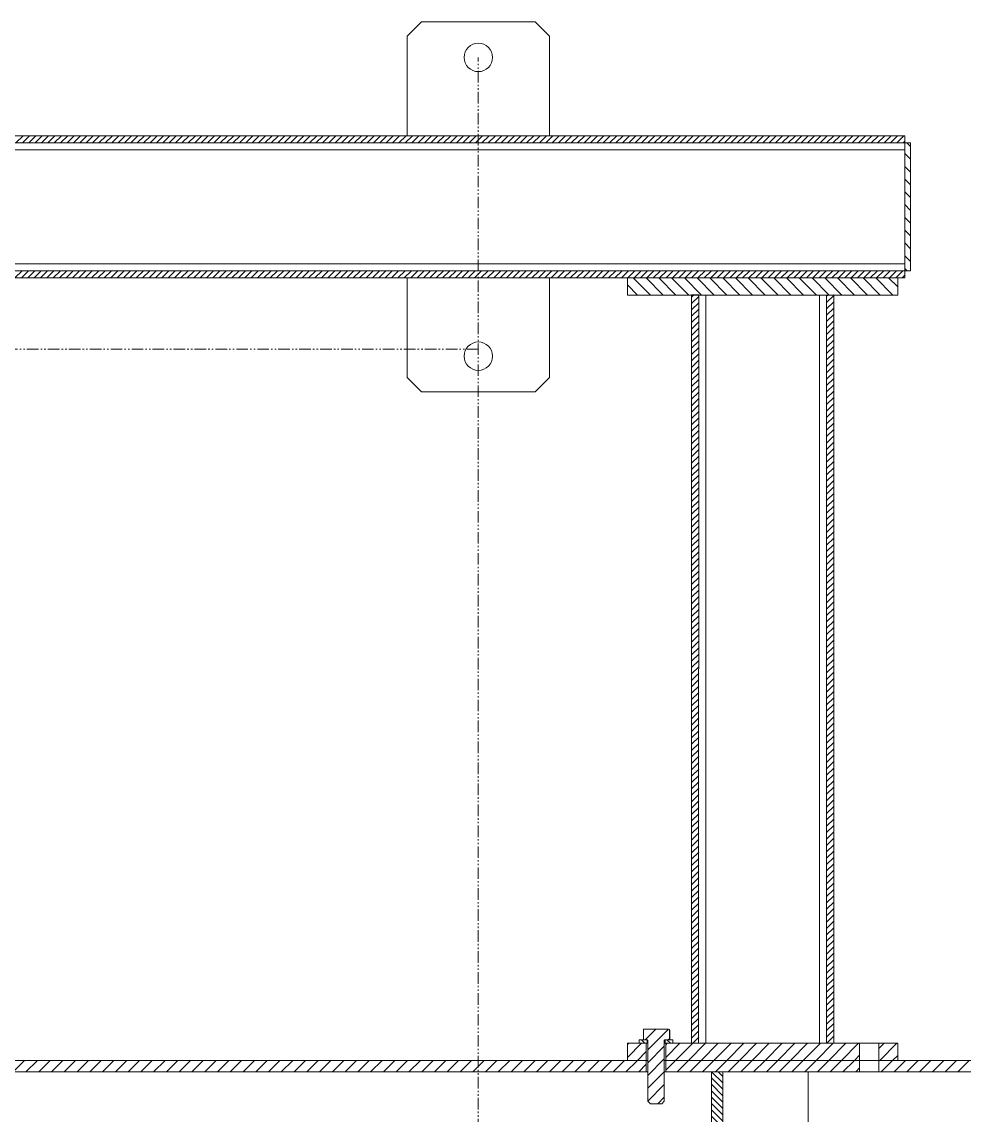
# Model space of a CAD drawing. Header units: millimetres. Extents: x 2179 to 44859, y 3478 to 159868.
# Drawn here: x 23175 to 23838, y 128718 to 129487 of the extents above; entities that cross this region are included whole.
import ezdxf

# ---------------------------------------------------------------- set-up
doc = ezdxf.new("R2010")
doc.units = ezdxf.units.MM
doc.linetypes.add('IMPORT-PHANTOM2', pattern=[14.732, 8.128, -1.524, 1.016, -1.524, 1.016, -1.524])
for name, color, linetype, lineweight in [('0-1', 7, 'IMPORT-PHANTOM2', 9), ('0-2', 7, 'Continuous', 9), ('2966-1_navrh dispozice stroju-HK_dwg-1', 7, 'Continuous', 9)]:
    doc.layers.add(name, color=color, linetype=linetype, lineweight=lineweight)

# ---------------------------------------------------------------- blocks, each defined once
blk = doc.blocks.new('2966-1_navrh dispozice stroju-HK_dwg__X1383-902958-1NP _ stroje - KOTVÍCÍ BODY')
at = {"layer": '0-2'}
for p, q in [((-5710.3, 7613.6), (-5712.95, 7616.24)), ((-5710.3, 7604.62), (-5718.3, 7612.62)), ((-5710.3, 7595.64), (-5718.3, 7603.64)), ((-5710.3, 7586.66), (-5718.3, 7594.66)), ((-5710.3, 7577.68), (-5718.3, 7585.68)), ((-5710.3, 7568.7), (-5718.3, 7576.7)), ((-5710.3, 7559.72), (-5718.3, 7567.72)), ((-5710.3, 7550.74), (-5718.3, 7558.74)), ((-5710.3, 7541.76), (-5718.3, 7549.76)), ((-5710.3, 7532.78), (-5718.3, 7540.78)), ((-5710.3, 7523.8), (-5718.3, 7531.8)), ((-5710.3, 7514.82), (-5718.3, 7522.82)), ((-5710.3, 7505.84), (-5718.3, 7513.84)), ((-5710.3, 7496.86), (-5718.3, 7504.86)), ((-5710.3, 7487.88), (-5718.3, 7495.88)), ((-5711.34, 7479.93), (-5718.3, 7486.89))]:
    blk.add_line(p, q, dxfattribs=at)
blk = doc.blocks.new('2966-1_navrh dispozice stroju-HK_dwg__X1384-902959-1NP _ stroje - KOTVÍCÍ BODY')
at = {"layer": '0-2'}
for p, q in [((-5710.3, 7685.44), (-5718.3, 7693.44)), ((-5710.3, 7676.46), (-5718.3, 7684.46)), ((-5710.3, 7667.48), (-5718.3, 7675.48)), ((-5710.3, 7658.5), (-5718.3, 7666.5)), ((-5710.3, 7649.52), (-5718.3, 7657.52)), ((-5710.3, 7640.54), (-5718.3, 7648.54)), ((-5710.3, 7631.56), (-5718.3, 7639.56)), ((-5717.66, 7629.93), (-5718.3, 7630.58))]:
    blk.add_line(p, q, dxfattribs=at)
blk = doc.blocks.new('2966-1_navrh dispozice stroju-HK_dwg__X1386-902961-1NP _ stroje - KOTVÍCÍ BODY')
at = {"layer": '0-2'}
for p, q in [((-5710.3, 7460.93), (-5715.61, 7466.24)), ((-5710.3, 7451.95), (-5718.3, 7459.95)), ((-5710.3, 7442.97), (-5718.3, 7450.97)), ((-5710.3, 7433.99), (-5718.3, 7441.99)), ((-5710.3, 7425.01), (-5718.3, 7433.01)), ((-5710.3, 7416.03), (-5718.3, 7424.03)), ((-5710.3, 7407.05), (-5718.3, 7415.05)), ((-5710.3, 7398.07), (-5718.3, 7406.07)), ((-5710.3, 7389.09), (-5718.3, 7397.09)), ((-5710.3, 7380.11), (-5718.3, 7388.11)), ((-5710.3, 7371.13), (-5718.3, 7379.13)), ((-5710.3, 7362.15), (-5718.3, 7370.15)), ((-5710.3, 7353.17), (-5718.3, 7361.17)), ((-5710.3, 7344.19), (-5718.3, 7352.19)), ((-5710.3, 7335.21), (-5718.3, 7343.21)), ((-5710.3, 7326.23), (-5718.3, 7334.23)), ((-5710.3, 7317.25), (-5718.3, 7325.25)), ((-5710.3, 7308.27), (-5718.3, 7316.27)), ((-5710.3, 7299.29), (-5718.3, 7307.29)), ((-5710.3, 7290.31), (-5718.3, 7298.31)), ((-5710.3, 7281.33), (-5718.3, 7289.33)), ((-5710.3, 7272.35), (-5718.3, 7280.35)), ((-5710.3, 7263.37), (-5718.3, 7271.37)), ((-5710.3, 7254.39), (-5718.3, 7262.39)), ((-5710.3, 7245.41), (-5718.3, 7253.41)), ((-5710.3, 7236.43), (-5718.3, 7244.43)), ((-5710.3, 7227.45), (-5718.3, 7235.45)), ((-5710.3, 7218.47), (-5718.3, 7226.47)), ((-5710.3, 7209.49), (-5718.3, 7217.49)), ((-5710.3, 7200.51), (-5718.3, 7208.51)), ((-5710.3, 7191.53), (-5718.3, 7199.53)), ((-5710.3, 7182.55), (-5718.3, 7190.55)), ((-5710.3, 7173.57), (-5718.3, 7181.57)), ((-5710.3, 7164.59), (-5718.3, 7172.59)), ((-5710.3, 7155.61), (-5718.3, 7163.61)), ((-5710.3, 7146.63), (-5718.3, 7154.63)), ((-5710.3, 7137.65), (-5718.3, 7145.65)), ((-5710.3, 7128.66), (-5718.3, 7136.66)), ((-5710.3, 7119.68), (-5718.3, 7127.68)), ((-5710.3, 7110.7), (-5718.3, 7118.7)), ((-5710.3, 7101.72), (-5718.3, 7109.72)), ((-5710.3, 7092.74), (-5718.3, 7100.74)), ((-5710.3, 7083.76), (-5718.3, 7091.76)), ((-5710.3, 7074.78), (-5718.3, 7082.78)), ((-5710.3, 7065.8), (-5718.3, 7073.8)), ((-5710.3, 7056.82), (-5718.3, 7064.82)), ((-5710.3, 7047.84), (-5718.3, 7055.84)), ((-5710.3, 7038.86), (-5718.3, 7046.86)), ((-5710.3, 7029.88), (-5718.3, 7037.88)), ((-5710.3, 7020.9), (-5718.3, 7028.9))]:
    blk.add_line(p, q, dxfattribs=at)
blk = doc.blocks.new('2966-1_navrh dispozice stroju-HK_dwg__X1395-902970-1NP _ stroje - KOTVÍCÍ BODY')
at = {"layer": '0-2'}
for p, q in [((-5710.3, 7516.72), (-5706.94, 7520.09)), ((-5710.3, 7512.23), (-5702.45, 7520.09)), ((-5705.96, 7512.09), (-5697.96, 7520.09)), ((-5701.47, 7512.09), (-5693.47, 7520.09)), ((-5696.98, 7512.09), (-5688.98, 7520.09)), ((-5692.49, 7512.09), (-5684.49, 7520.09)), ((-5688, 7512.09), (-5680, 7520.09)), ((-5683.51, 7512.09), (-5675.51, 7520.09)), ((-5679.02, 7512.09), (-5671.02, 7520.09)), ((-5674.53, 7512.09), (-5666.53, 7520.09)), ((-5670.04, 7512.09), (-5662.04, 7520.09)), ((-5665.55, 7512.09), (-5657.55, 7520.09)), ((-5661.06, 7512.09), (-5653.06, 7520.09)), ((-5656.57, 7512.09), (-5648.57, 7520.09)), ((-5652.08, 7512.09), (-5644.08, 7520.09)), ((-5647.58, 7512.09), (-5639.58, 7520.09)), ((-5643.09, 7512.09), (-5635.09, 7520.09)), ((-5638.6, 7512.09), (-5630.6, 7520.09)), ((-5634.11, 7512.09), (-5626.11, 7520.09)), ((-5629.62, 7512.09), (-5621.62, 7520.09)), ((-5625.13, 7512.09), (-5617.13, 7520.09)), ((-5620.64, 7512.09), (-5612.64, 7520.09)), ((-5616.15, 7512.09), (-5608.15, 7520.09)), ((-5611.66, 7512.09), (-5603.66, 7520.09)), ((-5607.17, 7512.09), (-5599.17, 7520.09)), ((-5602.68, 7512.09), (-5594.68, 7520.09)), ((-5598.19, 7512.09), (-5590.19, 7520.09)), ((-5593.7, 7512.09), (-5585.7, 7520.09)), ((-5589.21, 7512.09), (-5581.21, 7520.09)), ((-5584.72, 7512.09), (-5576.72, 7520.09)), ((-5580.23, 7512.09), (-5572.23, 7520.09)), ((-5575.74, 7512.09), (-5567.74, 7520.09)), ((-5571.25, 7512.09), (-5563.25, 7520.09)), ((-5566.76, 7512.09), (-5558.76, 7520.09)), ((-5562.27, 7512.09), (-5554.27, 7520.09)), ((-5557.78, 7512.09), (-5549.78, 7520.09)), ((-5553.29, 7512.09), (-5545.29, 7520.09)), ((-5548.8, 7512.09), (-5540.8, 7520.09)), ((-5544.31, 7512.09), (-5536.31, 7520.09)), ((-5539.82, 7512.09), (-5531.82, 7520.09)), ((-5535.33, 7512.09), (-5527.33, 7520.09)), ((-5530.84, 7512.09), (-5522.84, 7520.09)), ((-5526.35, 7512.09), (-5518.35, 7520.09)), ((-5521.86, 7512.09), (-5513.86, 7520.09)), ((-5517.37, 7512.09), (-5509.37, 7520.09)), ((-5512.88, 7512.09), (-5504.88, 7520.09)), ((-5508.39, 7512.09), (-5500.39, 7520.09)), ((-5503.9, 7512.09), (-5495.9, 7520.09)), ((-5499.41, 7512.09), (-5491.41, 7520.09)), ((-5494.92, 7512.09), (-5486.92, 7520.09)), ((-5490.43, 7512.09), (-5482.43, 7520.09)), ((-5485.94, 7512.09), (-5477.94, 7520.09)), ((-5481.45, 7512.09), (-5473.45, 7520.09)), ((-5476.96, 7512.09), (-5468.96, 7520.09)), ((-5472.47, 7512.09), (-5464.47, 7520.09)), ((-5467.98, 7512.09), (-5459.98, 7520.09)), ((-5463.49, 7512.09), (-5455.49, 7520.09)), ((-5459, 7512.09), (-5451, 7520.09)), ((-5454.51, 7512.09), (-5446.51, 7520.09)), ((-5450.02, 7512.09), (-5442.02, 7520.09)), ((-5445.53, 7512.09), (-5437.53, 7520.09)), ((-5441.04, 7512.09), (-5433.04, 7520.09)), ((-5436.55, 7512.09), (-5428.55, 7520.09)), ((-5432.06, 7512.09), (-5424.06, 7520.09)), ((-5427.57, 7512.09), (-5419.57, 7520.09)), ((-5423.08, 7512.09), (-5415.08, 7520.09)), ((-5418.59, 7512.09), (-5410.59, 7520.09)), ((-5414.1, 7512.09), (-5406.1, 7520.09)), ((-5409.61, 7512.09), (-5401.61, 7520.09)), ((-5405.12, 7512.09), (-5397.12, 7520.09)), ((-5400.63, 7512.09), (-5392.63, 7520.09)), ((-5396.14, 7512.09), (-5388.14, 7520.09)), ((-5391.65, 7512.09), (-5383.65, 7520.09)), ((-5387.16, 7512.09), (-5379.16, 7520.09)), ((-5382.67, 7512.09), (-5374.67, 7520.09)), ((-5378.18, 7512.09), (-5370.18, 7520.09)), ((-5373.69, 7512.09), (-5365.69, 7520.09)), ((-5369.2, 7512.09), (-5361.2, 7520.09)), ((-5364.71, 7512.09), (-5356.71, 7520.09)), ((-5360.22, 7512.09), (-5352.22, 7520.09)), ((-5355.73, 7512.09), (-5347.73, 7520.09)), ((-5351.24, 7512.09), (-5343.24, 7520.09)), ((-5346.75, 7512.09), (-5338.75, 7520.09)), ((-5342.26, 7512.09), (-5334.26, 7520.09)), ((-5337.77, 7512.09), (-5329.77, 7520.09)), ((-5333.28, 7512.09), (-5326.3, 7519.06)), ((-5328.79, 7512.09), (-5326.3, 7514.57))]:
    blk.add_line(p, q, dxfattribs=at)
blk = doc.blocks.new('2966-1_navrh dispozice stroju-HK_dwg__X1403-902978-1NP _ stroje - KOTVÍCÍ BODY')
at = {"layer": '0-2'}
for p, q in [((-6250.35, 7498.09), (-6255.35, 7503.09)), ((-6245.86, 7498.09), (-6250.86, 7503.09)), ((-6241.37, 7498.09), (-6246.37, 7503.09)), ((-6236.88, 7498.09), (-6241.88, 7503.09)), ((-6232.39, 7498.09), (-6237.39, 7503.09)), ((-6227.9, 7498.09), (-6232.9, 7503.09)), ((-6223.41, 7498.09), (-6228.41, 7503.09)), ((-6218.92, 7498.09), (-6223.92, 7503.09)), ((-6214.43, 7498.09), (-6219.43, 7503.09)), ((-6209.94, 7498.09), (-6214.94, 7503.09)), ((-6205.45, 7498.09), (-6210.45, 7503.09)), ((-6200.96, 7498.09), (-6205.96, 7503.09)), ((-6196.47, 7498.09), (-6201.47, 7503.09)), ((-6191.98, 7498.09), (-6196.98, 7503.09)), ((-6187.49, 7498.09), (-6192.49, 7503.09)), ((-6183, 7498.09), (-6188, 7503.09)), ((-6178.51, 7498.09), (-6183.51, 7503.09)), ((-6174.02, 7498.09), (-6179.02, 7503.09)), ((-6169.53, 7498.09), (-6174.53, 7503.09)), ((-6165.04, 7498.09), (-6170.04, 7503.09)), ((-6160.55, 7498.09), (-6165.55, 7503.09)), ((-6156.06, 7498.09), (-6161.06, 7503.09)), ((-6151.57, 7498.09), (-6156.57, 7503.09)), ((-6147.08, 7498.09), (-6152.08, 7503.09)), ((-6142.59, 7498.09), (-6147.59, 7503.09)), ((-6138.1, 7498.09), (-6143.1, 7503.09)), ((-6133.61, 7498.09), (-6138.61, 7503.09)), ((-6129.12, 7498.09), (-6134.12, 7503.09)), ((-6124.63, 7498.09), (-6129.63, 7503.09)), ((-6120.14, 7498.09), (-6125.14, 7503.09)), ((-6115.65, 7498.09), (-6120.65, 7503.09)), ((-6111.16, 7498.09), (-6116.16, 7503.09)), ((-6106.67, 7498.09), (-6111.67, 7503.09)), ((-6102.18, 7498.09), (-6107.18, 7503.09)), ((-6097.69, 7498.09), (-6102.69, 7503.09)), ((-6093.2, 7498.09), (-6098.2, 7503.09)), ((-6088.71, 7498.09), (-6093.71, 7503.09)), ((-6084.22, 7498.09), (-6089.22, 7503.09)), ((-6079.73, 7498.09), (-6084.73, 7503.09)), ((-6075.24, 7498.09), (-6080.24, 7503.09)), ((-6070.75, 7498.09), (-6075.75, 7503.09)), ((-6066.26, 7498.09), (-6071.26, 7503.09)), ((-6061.76, 7498.09), (-6066.76, 7503.09)), ((-6057.27, 7498.09), (-6062.27, 7503.09)), ((-6052.78, 7498.09), (-6057.78, 7503.09)), ((-6048.29, 7498.09), (-6053.29, 7503.09)), ((-6043.8, 7498.09), (-6048.8, 7503.09)), ((-6039.31, 7498.09), (-6044.31, 7503.09)), ((-6034.82, 7498.09), (-6039.82, 7503.09)), ((-6030.33, 7498.09), (-6035.33, 7503.09)), ((-6025.84, 7498.09), (-6030.84, 7503.09)), ((-6021.35, 7498.09), (-6026.35, 7503.09)), ((-6016.86, 7498.09), (-6021.86, 7503.09)), ((-6012.37, 7498.09), (-6017.37, 7503.09)), ((-6007.88, 7498.09), (-6012.88, 7503.09)), ((-6003.39, 7498.09), (-6008.39, 7503.09)), ((-5998.9, 7498.09), (-6003.9, 7503.09)), ((-5994.41, 7498.09), (-5999.41, 7503.09)), ((-5989.92, 7498.09), (-5994.92, 7503.09)), ((-5985.43, 7498.09), (-5990.43, 7503.09)), ((-5980.94, 7498.09), (-5985.94, 7503.09)), ((-5976.45, 7498.09), (-5981.45, 7503.09)), ((-5971.96, 7498.09), (-5976.96, 7503.09)), ((-5967.47, 7498.09), (-5972.47, 7503.09)), ((-5962.98, 7498.09), (-5967.98, 7503.09)), ((-5958.49, 7498.09), (-5963.49, 7503.09)), ((-5954, 7498.09), (-5959, 7503.09)), ((-5949.51, 7498.09), (-5954.51, 7503.09)), ((-5945.02, 7498.09), (-5950.02, 7503.09)), ((-5940.53, 7498.09), (-5945.53, 7503.09)), ((-5936.04, 7498.09), (-5941.04, 7503.09)), ((-5931.55, 7498.09), (-5936.55, 7503.09)), ((-5927.06, 7498.09), (-5932.06, 7503.09)), ((-5922.57, 7498.09), (-5927.57, 7503.09)), ((-5918.08, 7498.09), (-5923.08, 7503.09)), ((-5913.59, 7498.09), (-5918.59, 7503.09)), ((-5909.1, 7498.09), (-5914.1, 7503.09)), ((-5904.61, 7498.09), (-5909.61, 7503.09)), ((-5900.12, 7498.09), (-5905.12, 7503.09)), ((-5895.63, 7498.09), (-5900.63, 7503.09)), ((-5891.14, 7498.09), (-5896.14, 7503.09)), ((-5886.65, 7498.09), (-5891.65, 7503.09)), ((-5882.16, 7498.09), (-5887.16, 7503.09)), ((-5877.67, 7498.09), (-5882.67, 7503.09)), ((-5873.18, 7498.09), (-5878.18, 7503.09)), ((-5868.69, 7498.09), (-5873.69, 7503.09)), ((-5864.2, 7498.09), (-5869.2, 7503.09)), ((-5859.71, 7498.09), (-5864.71, 7503.09)), ((-5855.22, 7498.09), (-5860.22, 7503.09)), ((-5850.73, 7498.09), (-5855.73, 7503.09)), ((-5846.24, 7498.09), (-5851.24, 7503.09)), ((-5841.75, 7498.09), (-5846.75, 7503.09)), ((-5837.26, 7498.09), (-5842.26, 7503.09)), ((-5832.77, 7498.09), (-5837.77, 7503.09)), ((-5828.28, 7498.09), (-5833.28, 7503.09)), ((-5823.79, 7498.09), (-5828.79, 7503.09)), ((-5819.3, 7498.09), (-5824.3, 7503.09)), ((-5814.81, 7498.09), (-5819.81, 7503.09)), ((-5810.32, 7498.09), (-5815.32, 7503.09)), ((-5805.83, 7498.09), (-5810.83, 7503.09)), ((-5801.34, 7498.09), (-5806.34, 7503.09)), ((-5796.85, 7498.09), (-5801.85, 7503.09)), ((-5792.36, 7498.09), (-5797.36, 7503.09)), ((-5787.87, 7498.09), (-5792.87, 7503.09)), ((-5783.38, 7498.09), (-5788.38, 7503.09)), ((-5778.89, 7498.09), (-5783.89, 7503.09)), ((-5774.4, 7498.09), (-5779.4, 7503.09)), ((-5769.91, 7498.09), (-5774.91, 7503.09)), ((-5765.42, 7498.09), (-5770.42, 7503.09)), ((-5760.93, 7498.09), (-5765.93, 7503.09)), ((-5756.44, 7498.09), (-5761.44, 7503.09)), ((-5751.95, 7498.09), (-5756.95, 7503.09)), ((-5747.46, 7498.09), (-5752.46, 7503.09)), ((-5742.97, 7498.09), (-5747.97, 7503.09)), ((-5738.48, 7498.09), (-5743.48, 7503.09)), ((-5733.99, 7498.09), (-5738.99, 7503.09)), ((-5730.3, 7498.89), (-5734.5, 7503.09)), ((-6254.84, 7498.09), (-6256.3, 7499.55))]:
    blk.add_line(p, q, dxfattribs=at)
blk = doc.blocks.new('2966-1_navrh dispozice stroju-HK_dwg__X1404-902979-1NP _ stroje - KOTVÍCÍ BODY')
at = {"layer": '0-2'}
for p, q in [((-6255.55, 7593.09), (-6256.3, 7593.84)), ((-6251.06, 7593.09), (-6256.06, 7598.09)), ((-6246.57, 7593.09), (-6251.57, 7598.09)), ((-6242.08, 7593.09), (-6247.08, 7598.09)), ((-6237.59, 7593.09), (-6242.59, 7598.09)), ((-6233.1, 7593.09), (-6238.1, 7598.09)), ((-6228.61, 7593.09), (-6233.61, 7598.09)), ((-6224.12, 7593.09), (-6229.12, 7598.09)), ((-6219.63, 7593.09), (-6224.63, 7598.09)), ((-6215.14, 7593.09), (-6220.14, 7598.09)), ((-6210.65, 7593.09), (-6215.65, 7598.09)), ((-6206.16, 7593.09), (-6211.16, 7598.09)), ((-6201.67, 7593.09), (-6206.67, 7598.09)), ((-6197.18, 7593.09), (-6202.18, 7598.09)), ((-6192.69, 7593.09), (-6197.69, 7598.09)), ((-6188.2, 7593.09), (-6193.2, 7598.09)), ((-6183.71, 7593.09), (-6188.71, 7598.09)), ((-6179.22, 7593.09), (-6184.22, 7598.09)), ((-6174.73, 7593.09), (-6179.73, 7598.09)), ((-6170.24, 7593.09), (-6175.24, 7598.09)), ((-6165.75, 7593.09), (-6170.75, 7598.09)), ((-6161.26, 7593.09), (-6166.26, 7598.09)), ((-6156.76, 7593.09), (-6161.76, 7598.09)), ((-6152.27, 7593.09), (-6157.27, 7598.09)), ((-6147.78, 7593.09), (-6152.78, 7598.09)), ((-6143.29, 7593.09), (-6148.29, 7598.09)), ((-6138.8, 7593.09), (-6143.8, 7598.09)), ((-6134.31, 7593.09), (-6139.31, 7598.09)), ((-6129.82, 7593.09), (-6134.82, 7598.09)), ((-6125.33, 7593.09), (-6130.33, 7598.09)), ((-6120.84, 7593.09), (-6125.84, 7598.09)), ((-6116.35, 7593.09), (-6121.35, 7598.09)), ((-6111.86, 7593.09), (-6116.86, 7598.09)), ((-6107.37, 7593.09), (-6112.37, 7598.09)), ((-6102.88, 7593.09), (-6107.88, 7598.09)), ((-6098.39, 7593.09), (-6103.39, 7598.09)), ((-6093.9, 7593.09), (-6098.9, 7598.09)), ((-6089.41, 7593.09), (-6094.41, 7598.09)), ((-6084.92, 7593.09), (-6089.92, 7598.09)), ((-6080.43, 7593.09), (-6085.43, 7598.09)), ((-6075.94, 7593.09), (-6080.94, 7598.09)), ((-6071.45, 7593.09), (-6076.45, 7598.09)), ((-6066.96, 7593.09), (-6071.96, 7598.09)), ((-6062.47, 7593.09), (-6067.47, 7598.09)), ((-6057.98, 7593.09), (-6062.98, 7598.09)), ((-6053.49, 7593.09), (-6058.49, 7598.09)), ((-6049, 7593.09), (-6054, 7598.09)), ((-6044.51, 7593.09), (-6049.51, 7598.09)), ((-6040.02, 7593.09), (-6045.02, 7598.09)), ((-6035.53, 7593.09), (-6040.53, 7598.09)), ((-6031.04, 7593.09), (-6036.04, 7598.09)), ((-6026.55, 7593.09), (-6031.55, 7598.09)), ((-6022.06, 7593.09), (-6027.06, 7598.09)), ((-6017.57, 7593.09), (-6022.57, 7598.09)), ((-6013.08, 7593.09), (-6018.08, 7598.09)), ((-6008.59, 7593.09), (-6013.59, 7598.09)), ((-6004.1, 7593.09), (-6009.1, 7598.09)), ((-5999.61, 7593.09), (-6004.61, 7598.09)), ((-5995.12, 7593.09), (-6000.12, 7598.09)), ((-5990.63, 7593.09), (-5995.63, 7598.09)), ((-5986.14, 7593.09), (-5991.14, 7598.09)), ((-5981.65, 7593.09), (-5986.65, 7598.09)), ((-5977.16, 7593.09), (-5982.16, 7598.09)), ((-5972.67, 7593.09), (-5977.67, 7598.09)), ((-5968.18, 7593.09), (-5973.18, 7598.09)), ((-5963.69, 7593.09), (-5968.69, 7598.09)), ((-5959.2, 7593.09), (-5964.2, 7598.09)), ((-5954.71, 7593.09), (-5959.71, 7598.09)), ((-5950.22, 7593.09), (-5955.22, 7598.09)), ((-5945.73, 7593.09), (-5950.73, 7598.09)), ((-5941.24, 7593.09), (-5946.24, 7598.09)), ((-5936.75, 7593.09), (-5941.75, 7598.09)), ((-5932.26, 7593.09), (-5937.26, 7598.09)), ((-5927.77, 7593.09), (-5932.77, 7598.09)), ((-5923.28, 7593.09), (-5928.28, 7598.09)), ((-5918.79, 7593.09), (-5923.79, 7598.09)), ((-5914.3, 7593.09), (-5919.3, 7598.09)), ((-5909.81, 7593.09), (-5914.81, 7598.09)), ((-5905.32, 7593.09), (-5910.32, 7598.09)), ((-5900.83, 7593.09), (-5905.83, 7598.09)), ((-5896.34, 7593.09), (-5901.34, 7598.09)), ((-5891.85, 7593.09), (-5896.85, 7598.09)), ((-5887.36, 7593.09), (-5892.36, 7598.09)), ((-5882.87, 7593.09), (-5887.87, 7598.09)), ((-5878.38, 7593.09), (-5883.38, 7598.09)), ((-5873.89, 7593.09), (-5878.89, 7598.09)), ((-5869.4, 7593.09), (-5874.4, 7598.09)), ((-5864.91, 7593.09), (-5869.91, 7598.09)), ((-5860.42, 7593.09), (-5865.42, 7598.09)), ((-5855.93, 7593.09), (-5860.93, 7598.09)), ((-5851.44, 7593.09), (-5856.44, 7598.09)), ((-5846.95, 7593.09), (-5851.95, 7598.09)), ((-5842.46, 7593.09), (-5847.46, 7598.09)), ((-5837.97, 7593.09), (-5842.97, 7598.09)), ((-5833.48, 7593.09), (-5838.48, 7598.09)), ((-5828.99, 7593.09), (-5833.99, 7598.09)), ((-5824.5, 7593.09), (-5829.5, 7598.09)), ((-5820.01, 7593.09), (-5825.01, 7598.09)), ((-5815.52, 7593.09), (-5820.52, 7598.09)), ((-5811.03, 7593.09), (-5816.03, 7598.09)), ((-5806.53, 7593.09), (-5811.53, 7598.09)), ((-5802.04, 7593.09), (-5807.04, 7598.09)), ((-5797.55, 7593.09), (-5802.55, 7598.09)), ((-5793.06, 7593.09), (-5798.06, 7598.09)), ((-5788.57, 7593.09), (-5793.57, 7598.09)), ((-5784.08, 7593.09), (-5789.08, 7598.09)), ((-5779.59, 7593.09), (-5784.59, 7598.09)), ((-5775.1, 7593.09), (-5780.1, 7598.09)), ((-5770.61, 7593.09), (-5775.61, 7598.09)), ((-5766.12, 7593.09), (-5771.12, 7598.09)), ((-5761.63, 7593.09), (-5766.63, 7598.09)), ((-5757.14, 7593.09), (-5762.14, 7598.09)), ((-5752.65, 7593.09), (-5757.65, 7598.09)), ((-5748.16, 7593.09), (-5753.16, 7598.09)), ((-5743.67, 7593.09), (-5748.67, 7598.09)), ((-5739.18, 7593.09), (-5744.18, 7598.09)), ((-5734.69, 7593.09), (-5739.69, 7598.09)), ((-5730.3, 7593.19), (-5735.2, 7598.09)), ((-5730.3, 7597.68), (-5730.71, 7598.09))]:
    blk.add_line(p, q, dxfattribs=at)
blk = doc.blocks.new('2966-1_navrh dispozice stroju-HK_dwg__X1405-902980-1NP _ stroje - KOTVÍCÍ BODY')
at = {"layer": '0-2'}
for p, q in [((-6268.3, 7636.73), (-6261.95, 7643.09)), ((-6268.3, 7627.75), (-6256.3, 7639.75)), ((-6268.3, 7618.77), (-6256.3, 7630.77)), ((-6268.3, 7609.79), (-6256.3, 7621.79)), ((-6268.3, 7600.81), (-6256.3, 7612.81)), ((-6268.3, 7591.83), (-6256.3, 7603.83)), ((-6268.3, 7582.85), (-6256.3, 7594.85)), ((-6268.3, 7573.87), (-6256.3, 7585.87)), ((-6268.3, 7564.89), (-6256.3, 7576.89)), ((-6268.3, 7555.91), (-6256.3, 7567.91)), ((-6268.3, 7546.93), (-6256.3, 7558.93)), ((-6268.3, 7537.94), (-6256.3, 7549.94)), ((-6268.3, 7528.96), (-6256.3, 7540.96)), ((-6268.3, 7519.98), (-6256.3, 7531.98)), ((-6268.3, 7511), (-6256.3, 7523)), ((-6268.3, 7502.02), (-6256.3, 7514.02)), ((-6268.3, 7493.04), (-6256.3, 7505.04)), ((-6268.3, 7484.06), (-6256.3, 7496.06)), ((-6268.3, 7475.08), (-6256.3, 7487.08)), ((-6268.3, 7466.1), (-6256.3, 7478.1)), ((-6268.3, 7457.12), (-6256.3, 7469.12)), ((-6263.36, 7453.09), (-6256.3, 7460.14))]:
    blk.add_line(p, q, dxfattribs=at)
blk = doc.blocks.new('2966-1_navrh dispozice stroju-HK_dwg__X1406-902981-1NP _ stroje - KOTVÍCÍ BODY')
at = {"layer": '0-2'}
for p, q in [((-5720.42, 7453.09), (-5730.3, 7462.97)), ((-5718.3, 7459.95), (-5724.59, 7466.24)), ((-5729.4, 7453.09), (-5730.3, 7453.99))]:
    blk.add_line(p, q, dxfattribs=at)
blk = doc.blocks.new('2966-1_navrh dispozice stroju-HK_dwg__X1407-902982-1NP _ stroje - KOTVÍCÍ BODY')
at = {"layer": '0-2'}
for p, q in [((-5718.3, 7612.62), (-5721.93, 7616.24)), ((-5718.3, 7603.64), (-5730.3, 7615.64)), ((-5718.3, 7594.66), (-5730.3, 7606.66)), ((-5718.3, 7585.68), (-5730.3, 7597.68)), ((-5718.3, 7576.7), (-5730.3, 7588.7)), ((-5718.3, 7567.72), (-5730.3, 7579.72)), ((-5718.3, 7558.74), (-5730.3, 7570.74)), ((-5718.3, 7549.76), (-5730.3, 7561.76)), ((-5718.3, 7540.78), (-5730.3, 7552.78)), ((-5718.3, 7531.8), (-5730.3, 7543.8)), ((-5718.3, 7522.82), (-5730.3, 7534.82)), ((-5718.3, 7513.84), (-5730.3, 7525.84)), ((-5718.3, 7504.86), (-5730.3, 7516.86)), ((-5718.3, 7495.88), (-5730.3, 7507.88)), ((-5718.3, 7486.89), (-5730.3, 7498.89)), ((-5720.32, 7479.93), (-5730.3, 7489.91)), ((-5729.3, 7479.93), (-5730.3, 7480.93))]:
    blk.add_line(p, q, dxfattribs=at)
blk = doc.blocks.new('2966-1_navrh dispozice stroju-HK_dwg__X1408-902983-1NP _ stroje - KOTVÍCÍ BODY')
at = {"layer": '0-2'}
for p, q in [((-5718.3, 7630.58), (-5730.3, 7642.58)), ((-5718.3, 7639.56), (-5721.83, 7643.09)), ((-5726.64, 7629.93), (-5730.3, 7633.6))]:
    blk.add_line(p, q, dxfattribs=at)
blk = doc.blocks.new('2966-1_navrh dispozice stroju-HK_dwg__X1409-902984-1NP _ stroje - KOTVÍCÍ BODY')
at = {"layer": '0-2'}
for p, q in [((-6363.3, 7642.47), (-6368.3, 7647.47)), ((-6363.3, 7646.96), (-6364.43, 7648.09)), ((-6363.3, 7637.98), (-6368.3, 7642.98)), ((-6363.3, 7633.49), (-6368.3, 7638.49)), ((-6363.3, 7629), (-6368.3, 7634)), ((-6363.3, 7624.51), (-6368.3, 7629.51)), ((-6363.3, 7620.02), (-6368.3, 7625.02)), ((-6363.3, 7615.53), (-6368.3, 7620.53)), ((-6363.3, 7611.04), (-6368.3, 7616.04)), ((-6363.3, 7606.55), (-6368.3, 7611.55)), ((-6363.3, 7602.06), (-6368.3, 7607.06)), ((-6363.3, 7597.57), (-6368.3, 7602.57)), ((-6363.3, 7593.08), (-6368.3, 7598.08)), ((-6363.3, 7588.59), (-6368.3, 7593.59)), ((-6363.3, 7584.1), (-6368.3, 7589.1)), ((-6363.3, 7579.61), (-6368.3, 7584.61)), ((-6363.3, 7575.12), (-6368.3, 7580.12)), ((-6363.3, 7570.63), (-6368.3, 7575.63)), ((-6363.3, 7566.14), (-6368.3, 7571.14)), ((-6363.3, 7561.65), (-6368.3, 7566.65)), ((-6363.3, 7557.16), (-6368.3, 7562.16)), ((-6363.3, 7552.67), (-6368.3, 7557.67)), ((-6363.3, 7548.18), (-6368.3, 7553.18)), ((-6363.3, 7543.69), (-6368.3, 7548.69)), ((-6363.3, 7539.2), (-6368.3, 7544.2)), ((-6363.3, 7534.71), (-6368.3, 7539.71)), ((-6363.3, 7530.22), (-6368.3, 7535.22)), ((-6363.3, 7525.73), (-6368.3, 7530.73)), ((-6363.3, 7521.24), (-6368.3, 7526.24)), ((-6363.3, 7516.75), (-6368.3, 7521.75)), ((-6363.3, 7512.26), (-6368.3, 7517.26)), ((-6363.3, 7507.77), (-6368.3, 7512.77)), ((-6363.3, 7503.28), (-6368.3, 7508.28)), ((-6363.3, 7498.79), (-6368.3, 7503.79)), ((-6363.3, 7494.3), (-6368.3, 7499.3)), ((-6363.3, 7489.81), (-6368.3, 7494.81)), ((-6363.3, 7485.32), (-6368.3, 7490.32)), ((-6363.3, 7480.83), (-6368.3, 7485.83)), ((-6363.3, 7476.34), (-6368.3, 7481.34)), ((-6363.3, 7471.85), (-6368.3, 7476.85)), ((-6363.3, 7467.36), (-6368.3, 7472.36)), ((-6363.3, 7462.87), (-6368.3, 7467.87)), ((-6363.3, 7458.38), (-6368.3, 7463.38)), ((-6363.3, 7453.89), (-6368.3, 7458.89)), ((-6363.3, 7449.4), (-6368.3, 7454.4)), ((-6363.3, 7444.91), (-6368.3, 7449.91)), ((-6363.3, 7440.42), (-6368.3, 7445.42)), ((-6363.3, 7435.92), (-6368.3, 7440.92)), ((-6363.3, 7431.43), (-6368.3, 7436.43)), ((-6363.3, 7426.94), (-6368.3, 7431.94)), ((-6363.3, 7422.45), (-6368.3, 7427.45)), ((-6363.3, 7417.96), (-6368.3, 7422.96)), ((-6363.3, 7413.47), (-6368.3, 7418.47)), ((-6363.3, 7408.98), (-6368.3, 7413.98)), ((-6363.3, 7404.49), (-6368.3, 7409.49)), ((-6363.3, 7400), (-6368.3, 7405)), ((-6363.3, 7395.51), (-6368.3, 7400.51)), ((-6363.3, 7391.02), (-6368.3, 7396.02)), ((-6363.3, 7386.53), (-6368.3, 7391.53)), ((-6363.3, 7382.04), (-6368.3, 7387.04)), ((-6363.3, 7377.55), (-6368.3, 7382.55)), ((-6363.3, 7373.06), (-6368.3, 7378.06)), ((-6363.3, 7368.57), (-6368.3, 7373.57)), ((-6363.3, 7364.08), (-6368.3, 7369.08)), ((-6363.3, 7359.59), (-6368.3, 7364.59)), ((-6363.3, 7355.1), (-6368.3, 7360.1)), ((-6363.3, 7350.61), (-6368.3, 7355.61)), ((-6363.3, 7346.12), (-6368.3, 7351.12)), ((-6363.3, 7341.63), (-6368.3, 7346.63)), ((-6363.3, 7337.14), (-6368.3, 7342.14)), ((-6363.3, 7332.65), (-6368.3, 7337.65)), ((-6363.3, 7328.16), (-6368.3, 7333.16)), ((-6363.3, 7323.67), (-6368.3, 7328.67)), ((-6363.3, 7319.18), (-6368.3, 7324.18)), ((-6363.3, 7314.69), (-6368.3, 7319.69)), ((-6363.3, 7310.2), (-6368.3, 7315.2)), ((-6363.3, 7305.71), (-6368.3, 7310.71)), ((-6363.3, 7301.22), (-6368.3, 7306.22)), ((-6363.3, 7296.73), (-6368.3, 7301.73)), ((-6363.3, 7292.24), (-6368.3, 7297.24)), ((-6363.3, 7287.75), (-6368.3, 7292.75)), ((-6363.3, 7283.26), (-6368.3, 7288.26)), ((-6363.3, 7278.77), (-6368.3, 7283.77)), ((-6363.3, 7274.28), (-6368.3, 7279.28)), ((-6363.3, 7269.79), (-6368.3, 7274.79)), ((-6363.3, 7265.3), (-6368.3, 7270.3)), ((-6363.3, 7260.81), (-6368.3, 7265.81)), ((-6363.3, 7256.32), (-6368.3, 7261.32)), ((-6363.3, 7251.83), (-6368.3, 7256.83)), ((-6363.3, 7247.34), (-6368.3, 7252.34)), ((-6363.3, 7242.85), (-6368.3, 7247.85)), ((-6363.3, 7238.36), (-6368.3, 7243.36)), ((-6363.3, 7233.87), (-6368.3, 7238.87)), ((-6363.3, 7229.38), (-6368.3, 7234.38)), ((-6363.3, 7224.89), (-6368.3, 7229.89)), ((-6363.3, 7220.4), (-6368.3, 7225.4)), ((-6363.3, 7215.91), (-6368.3, 7220.91)), ((-6363.3, 7211.42), (-6368.3, 7216.42)), ((-6363.3, 7206.93), (-6368.3, 7211.93)), ((-6363.3, 7202.44), (-6368.3, 7207.44)), ((-6363.3, 7197.95), (-6368.3, 7202.95)), ((-6363.3, 7193.46), (-6368.3, 7198.46)), ((-6363.3, 7188.97), (-6368.3, 7193.97)), ((-6363.3, 7184.48), (-6368.3, 7189.48)), ((-6363.3, 7179.99), (-6368.3, 7184.99)), ((-6363.3, 7175.5), (-6368.3, 7180.5)), ((-6363.3, 7171.01), (-6368.3, 7176.01)), ((-6363.3, 7166.52), (-6368.3, 7171.52)), ((-6363.3, 7162.03), (-6368.3, 7167.03)), ((-6363.3, 7157.54), (-6368.3, 7162.54)), ((-6363.3, 7153.05), (-6368.3, 7158.05)), ((-6363.3, 7148.56), (-6368.3, 7153.56)), ((-6363.3, 7144.07), (-6368.3, 7149.07)), ((-6363.3, 7139.58), (-6368.3, 7144.58)), ((-6363.3, 7135.09), (-6368.3, 7140.09)), ((-6363.3, 7130.6), (-6368.3, 7135.6)), ((-6363.3, 7126.11), (-6368.3, 7131.11)), ((-6363.3, 7121.62), (-6368.3, 7126.62)), ((-6363.3, 7117.13), (-6368.3, 7122.13)), ((-6363.3, 7112.64), (-6368.3, 7117.64)), ((-6363.3, 7108.15), (-6368.3, 7113.15)), ((-6363.3, 7103.66), (-6368.3, 7108.66)), ((-6363.3, 7099.17), (-6368.3, 7104.17)), ((-6363.3, 7094.68), (-6368.3, 7099.68)), ((-6363.3, 7090.19), (-6368.3, 7095.19)), ((-6363.3, 7085.69), (-6368.3, 7090.69)), ((-6363.3, 7081.2), (-6368.3, 7086.2)), ((-6363.3, 7076.71), (-6368.3, 7081.71)), ((-6363.3, 7072.22), (-6368.3, 7077.22)), ((-6363.3, 7067.73), (-6368.3, 7072.73)), ((-6363.3, 7063.24), (-6368.3, 7068.24)), ((-6363.3, 7058.75), (-6368.3, 7063.75)), ((-6363.3, 7054.26), (-6368.3, 7059.26)), ((-6363.3, 7049.77), (-6368.3, 7054.77)), ((-6363.3, 7045.28), (-6368.3, 7050.28)), ((-6363.3, 7040.79), (-6368.3, 7045.79)), ((-6363.3, 7036.3), (-6368.3, 7041.3)), ((-6363.3, 7031.81), (-6368.3, 7036.81)), ((-6363.3, 7027.32), (-6368.3, 7032.32)), ((-6363.3, 7022.83), (-6368.3, 7027.83))]:
    blk.add_line(p, q, dxfattribs=at)
blk = doc.blocks.new('2966-1_navrh dispozice stroju-HK_dwg__X1410-902985-1NP _ stroje - KOTVÍCÍ BODY')
at = {"layer": '0-2'}
for p, q in [((-6268.3, 7641.76), (-6273.3, 7646.76)), ((-6268.3, 7646.25), (-6270.14, 7648.09)), ((-6268.3, 7637.27), (-6273.3, 7642.27)), ((-6268.3, 7632.78), (-6273.3, 7637.78)), ((-6268.3, 7628.29), (-6273.3, 7633.29)), ((-6268.3, 7623.8), (-6273.3, 7628.8)), ((-6268.3, 7619.31), (-6273.3, 7624.31)), ((-6268.3, 7614.82), (-6273.3, 7619.82)), ((-6268.3, 7610.33), (-6273.3, 7615.33)), ((-6268.3, 7605.84), (-6273.3, 7610.84)), ((-6268.3, 7601.35), (-6273.3, 7606.35)), ((-6268.3, 7596.86), (-6273.3, 7601.86)), ((-6268.3, 7592.37), (-6273.3, 7597.37)), ((-6268.3, 7587.88), (-6273.3, 7592.88)), ((-6268.3, 7583.39), (-6273.3, 7588.39)), ((-6268.3, 7578.9), (-6273.3, 7583.9)), ((-6268.3, 7574.41), (-6273.3, 7579.41)), ((-6268.3, 7569.92), (-6273.3, 7574.92)), ((-6268.3, 7565.43), (-6273.3, 7570.43)), ((-6268.3, 7560.94), (-6273.3, 7565.94)), ((-6268.3, 7556.45), (-6273.3, 7561.45)), ((-6268.3, 7551.96), (-6273.3, 7556.96)), ((-6268.3, 7547.47), (-6273.3, 7552.47)), ((-6268.3, 7542.98), (-6273.3, 7547.98)), ((-6268.3, 7538.49), (-6273.3, 7543.49)), ((-6268.3, 7534), (-6273.3, 7539)), ((-6268.3, 7529.51), (-6273.3, 7534.51)), ((-6268.3, 7525.02), (-6273.3, 7530.02)), ((-6268.3, 7520.53), (-6273.3, 7525.53)), ((-6268.3, 7516.04), (-6273.3, 7521.04)), ((-6268.3, 7511.55), (-6273.3, 7516.55)), ((-6268.3, 7507.06), (-6273.3, 7512.06)), ((-6268.3, 7502.57), (-6273.3, 7507.57)), ((-6268.3, 7498.08), (-6273.3, 7503.08)), ((-6268.3, 7493.59), (-6273.3, 7498.59)), ((-6268.3, 7489.1), (-6273.3, 7494.1)), ((-6268.3, 7484.61), (-6273.3, 7489.61)), ((-6268.3, 7480.12), (-6273.3, 7485.12)), ((-6268.3, 7475.63), (-6273.3, 7480.63)), ((-6268.3, 7471.14), (-6273.3, 7476.14)), ((-6268.3, 7466.65), (-6273.3, 7471.65)), ((-6268.3, 7462.16), (-6273.3, 7467.16)), ((-6268.3, 7457.67), (-6273.3, 7462.67)), ((-6268.3, 7453.18), (-6273.3, 7458.18)), ((-6268.3, 7448.69), (-6273.3, 7453.69)), ((-6268.3, 7444.2), (-6273.3, 7449.2)), ((-6268.3, 7439.71), (-6273.3, 7444.71)), ((-6268.3, 7435.22), (-6273.3, 7440.22)), ((-6268.3, 7430.73), (-6273.3, 7435.73)), ((-6268.3, 7426.24), (-6273.3, 7431.24)), ((-6268.3, 7421.75), (-6273.3, 7426.75)), ((-6268.3, 7417.26), (-6273.3, 7422.26)), ((-6268.3, 7412.77), (-6273.3, 7417.77)), ((-6268.3, 7408.28), (-6273.3, 7413.28)), ((-6268.3, 7403.79), (-6273.3, 7408.79)), ((-6268.3, 7399.3), (-6273.3, 7404.3)), ((-6268.3, 7394.81), (-6273.3, 7399.81)), ((-6268.3, 7390.32), (-6273.3, 7395.32)), ((-6268.3, 7385.83), (-6273.3, 7390.83)), ((-6268.3, 7381.34), (-6273.3, 7386.34)), ((-6268.3, 7376.85), (-6273.3, 7381.85)), ((-6268.3, 7372.36), (-6273.3, 7377.36)), ((-6268.3, 7367.87), (-6273.3, 7372.87)), ((-6268.3, 7363.38), (-6273.3, 7368.38)), ((-6268.3, 7358.89), (-6273.3, 7363.89)), ((-6268.3, 7354.4), (-6273.3, 7359.4)), ((-6268.3, 7349.91), (-6273.3, 7354.91)), ((-6268.3, 7345.42), (-6273.3, 7350.42)), ((-6268.3, 7340.92), (-6273.3, 7345.92)), ((-6268.3, 7336.43), (-6273.3, 7341.43)), ((-6268.3, 7331.94), (-6273.3, 7336.94)), ((-6268.3, 7327.45), (-6273.3, 7332.45)), ((-6268.3, 7322.96), (-6273.3, 7327.96)), ((-6268.3, 7318.47), (-6273.3, 7323.47)), ((-6268.3, 7313.98), (-6273.3, 7318.98)), ((-6268.3, 7309.49), (-6273.3, 7314.49)), ((-6268.3, 7305), (-6273.3, 7310)), ((-6268.3, 7300.51), (-6273.3, 7305.51)), ((-6268.3, 7296.02), (-6273.3, 7301.02)), ((-6268.3, 7291.53), (-6273.3, 7296.53)), ((-6268.3, 7287.04), (-6273.3, 7292.04)), ((-6268.3, 7282.55), (-6273.3, 7287.55)), ((-6268.3, 7278.06), (-6273.3, 7283.06)), ((-6268.3, 7273.57), (-6273.3, 7278.57)), ((-6268.3, 7269.08), (-6273.3, 7274.08)), ((-6268.3, 7264.59), (-6273.3, 7269.59)), ((-6268.3, 7260.1), (-6273.3, 7265.1)), ((-6268.3, 7255.61), (-6273.3, 7260.61)), ((-6268.3, 7251.12), (-6273.3, 7256.12)), ((-6268.3, 7246.63), (-6273.3, 7251.63)), ((-6268.3, 7242.14), (-6273.3, 7247.14)), ((-6268.3, 7237.65), (-6273.3, 7242.65)), ((-6268.3, 7233.16), (-6273.3, 7238.16)), ((-6268.3, 7228.67), (-6273.3, 7233.67)), ((-6268.3, 7224.18), (-6273.3, 7229.18)), ((-6268.3, 7219.69), (-6273.3, 7224.69)), ((-6268.3, 7215.2), (-6273.3, 7220.2)), ((-6268.3, 7210.71), (-6273.3, 7215.71)), ((-6268.3, 7206.22), (-6273.3, 7211.22)), ((-6268.3, 7201.73), (-6273.3, 7206.73)), ((-6268.3, 7197.24), (-6273.3, 7202.24)), ((-6268.3, 7192.75), (-6273.3, 7197.75)), ((-6268.3, 7188.26), (-6273.3, 7193.26)), ((-6268.3, 7183.77), (-6273.3, 7188.77)), ((-6268.3, 7179.28), (-6273.3, 7184.28)), ((-6268.3, 7174.79), (-6273.3, 7179.79)), ((-6268.3, 7170.3), (-6273.3, 7175.3)), ((-6268.3, 7165.81), (-6273.3, 7170.81)), ((-6268.3, 7161.32), (-6273.3, 7166.32)), ((-6268.3, 7156.83), (-6273.3, 7161.83)), ((-6268.3, 7152.34), (-6273.3, 7157.34)), ((-6268.3, 7147.85), (-6273.3, 7152.85)), ((-6268.3, 7143.36), (-6273.3, 7148.36)), ((-6268.3, 7138.87), (-6273.3, 7143.87)), ((-6268.3, 7134.38), (-6273.3, 7139.38)), ((-6268.3, 7129.89), (-6273.3, 7134.89)), ((-6268.3, 7125.4), (-6273.3, 7130.4)), ((-6268.3, 7120.91), (-6273.3, 7125.91)), ((-6268.3, 7116.42), (-6273.3, 7121.42)), ((-6268.3, 7111.93), (-6273.3, 7116.93)), ((-6268.3, 7107.44), (-6273.3, 7112.44)), ((-6268.3, 7102.95), (-6273.3, 7107.95)), ((-6268.3, 7098.46), (-6273.3, 7103.46)), ((-6268.3, 7093.97), (-6273.3, 7098.97)), ((-6268.3, 7089.48), (-6273.3, 7094.48)), ((-6268.3, 7084.99), (-6273.3, 7089.99)), ((-6268.3, 7080.5), (-6273.3, 7085.5)), ((-6268.3, 7076.01), (-6273.3, 7081.01)), ((-6268.3, 7071.52), (-6273.3, 7076.52)), ((-6268.3, 7067.03), (-6273.3, 7072.03)), ((-6268.3, 7062.54), (-6273.3, 7067.54)), ((-6268.3, 7058.05), (-6273.3, 7063.05)), ((-6268.3, 7053.56), (-6273.3, 7058.56)), ((-6268.3, 7049.07), (-6273.3, 7054.07)), ((-6268.3, 7044.58), (-6273.3, 7049.58)), ((-6268.3, 7040.09), (-6273.3, 7045.09)), ((-6268.3, 7035.6), (-6273.3, 7040.6)), ((-6268.3, 7031.11), (-6273.3, 7036.11)), ((-6268.3, 7026.62), (-6273.3, 7031.62)), ((-6268.3, 7022.13), (-6273.3, 7027.13))]:
    blk.add_line(p, q, dxfattribs=at)
blk = doc.blocks.new('2966-1_navrh dispozice stroju-HK_dwg__X1411-902986-1NP _ stroje - KOTVÍCÍ BODY')
at = {"layer": '0-2'}
for p, q in [((-6363.3, 7649.49), (-6360.71, 7652.09)), ((-6355.73, 7648.09), (-6351.73, 7652.09)), ((-6346.75, 7648.09), (-6342.75, 7652.09)), ((-6337.77, 7648.09), (-6333.77, 7652.09)), ((-6328.79, 7648.09), (-6324.79, 7652.09)), ((-6319.81, 7648.09), (-6315.81, 7652.09)), ((-6310.83, 7648.09), (-6306.83, 7652.09)), ((-6301.85, 7648.09), (-6297.85, 7652.09)), ((-6292.87, 7648.09), (-6288.87, 7652.09)), ((-6283.89, 7648.09), (-6279.89, 7652.09)), ((-6274.91, 7648.09), (-6273.3, 7649.69))]:
    blk.add_line(p, q, dxfattribs=at)
blk = doc.blocks.new('2966-1_navrh dispozice stroju-HK_dwg__X1419-902994-1NP _ stroje - KOTVÍCÍ BODY')
at = {"layer": '0-2'}
blk.add_line((-5732.8, 7462.79), (-5730.3, 7465.29), dxfattribs=at)
blk = doc.blocks.new('2966-1_navrh dispozice stroju-HK_dwg__X1420-902995-1NP _ stroje - KOTVÍCÍ BODY')
at = {"layer": '0-2'}
blk.add_line((-5732.8, 7480.75), (-5730.3, 7483.25), dxfattribs=at)
blk = doc.blocks.new('2966-1_navrh dispozice stroju-HK_dwg__X1421-902996-1NP _ stroje - KOTVÍCÍ BODY')
at = {"layer": '0-2'}
for p, q in [((-5725.62, 7467.27), (-5740.3, 7481.95)), ((-5716.64, 7467.27), (-5728.27, 7478.9)), ((-5707.66, 7467.27), (-5719.29, 7478.9)), ((-5698.68, 7467.27), (-5710.31, 7478.9)), ((-5689.7, 7467.27), (-5701.33, 7478.9)), ((-5687.8, 7474.36), (-5692.35, 7478.9)), ((-5732.8, 7465.47), (-5740.3, 7472.97))]:
    blk.add_line(p, q, dxfattribs=at)
blk = doc.blocks.new('2966-1_navrh dispozice stroju-HK_dwg-867852-1NP _ stroje - KOTVÍCÍ BODY')
at = {"layer": '0-1', "flags": 128}
blk.add_lwpolyline([(-1543.87, 9501.48), (-2440.3, 8010.17), (-1240.4, 7288.9), (-343.96, 8780.21), (-1719.57, 9607.1)], dxfattribs=at)
at = {"layer": '0-2'}
for p, q in [((-2161.53, 8745.68), (-1509.3, 9830.73)), ((-1440.73, 9789.52), (-2092.97, 8704.46)), ((-1452.79, 9726.76), (-1001.97, 9455.77)), ((-1043.18, 9387.2), (-1494, 9658.19)), ((-1500.96, 9534.03), (-1560.96, 9570.1)), ((-659.83, 9240.77), (-988.95, 9438.6)), ((-1059.85, 9363.17), (-1057.34, 9361.66)), ((-1063.33, 9351.69), (-1065.84, 9353.19)), ((-1040.55, 9352.76), (-1041.08, 9351.88)), ((-1047.07, 9341.91), (-1047.6, 9341.03))]:
    blk.add_line(p, q, dxfattribs=at)
at = {"layer": '0-2', "flags": 128}
for points in [[(-970.32, 9469.59), (-963.27, 9481.32), (-149.18, 10835.64), (-156.04, 10839.76), (-970.12, 9485.45), (-977.18, 9473.71), (-1047.4, 9356.89), (-977.18, 9473.71), (-970.32, 9469.59), (-1040.55, 9352.76), (-1047.4, 9356.89), (-1047.93, 9356.01), (-1047.4, 9356.89), (-1057.69, 9363.07)], [(-1698.19, 9535.91), (-1758.18, 9571.97), (-1761.6, 9585.69), (-1720.38, 9654.26), (-1706.66, 9657.68), (-1646.67, 9621.61)], [(-1612.48, 9484.39), (-1552.48, 9448.32), (-1538.76, 9451.74), (-1497.55, 9520.31), (-1500.96, 9534.03)], [(-1057.69, 9363.07), (-987.46, 9479.9), (-980.41, 9491.63), (-973.63, 9502.9), (-963.35, 9496.72), (-970.12, 9485.45), (-963.27, 9481.32)], [(-987.46, 9479.9), (-977.18, 9473.71), (-970.12, 9485.45), (-980.41, 9491.63)], [(-1066.67, 9352.97), (-1067.93, 9350.88), (-1068.25, 9351.07), (-1074.36, 9354.74), (-1065.21, 9369.96), (-1064.69, 9370.26), (-1064.07, 9370.31), (-1058.65, 9367.05), (-1058.84, 9366.74), (-1064.69, 9370.26)], [(-1057.95, 9362.63), (-1060.09, 9363.92), (-1057.22, 9368.7), (-1055.08, 9367.41), (-1057.95, 9362.63), (-1058.22, 9362.19)], [(-1057.34, 9361.66), (-1023.29, 9341.19), (-1022.73, 9338.72), (-1026.84, 9331.89), (-1029.29, 9331.22), (-1063.33, 9351.69)], [(-1060.04, 9364), (-1058.78, 9366.1), (-1059.1, 9366.29), (-1058.84, 9366.74)], [(-1064.21, 9352.22), (-1064.48, 9351.77), (-1067.35, 9346.99), (-1069.49, 9348.28), (-1066.62, 9353.06), (-1064.48, 9351.77)]]:
    blk.add_lwpolyline(points, dxfattribs=at)
for points in [[(-1517.87, 9835.88), (-2170.1, 8750.83), (-2165.82, 8748.25), (-1513.58, 9833.31)], [(-1436.45, 9786.94), (-1434.39, 9790.37), (-1511.52, 9836.74), (-1513.58, 9833.31)], [(-2088.68, 8701.88), (-1436.45, 9786.94), (-1432.16, 9784.36), (-2084.4, 8699.31)], [(-1532.62, 9617.23), (-1522.34, 9611.05), (-1424.45, 9773.9), (-1434.74, 9780.08)], [(-1450.21, 9731.04), (-1447.64, 9735.33), (-996.81, 9464.34), (-999.39, 9460.05)], [(-1499.16, 9649.62), (-1496.58, 9653.91), (-1045.76, 9382.91), (-1048.33, 9378.63)], [(-1019.86, 9387.18), (-1023.98, 9380.32), (-694.86, 9182.49), (-690.74, 9189.35)], [(-1054.46, 9345.15), (-1064.74, 9351.34), (-1071.52, 9340.06), (-1061.23, 9333.88), (-1054.46, 9345.15), (-1701.62, 8268.53), (-1694.76, 8264.41), (-1047.6, 9341.03), (-1054.46, 9345.15), (-1053.93, 9346.03)]]:
    blk.add_lwpolyline(points, close=True, dxfattribs=at)
at = {"layer": '0-2'}
for centre in [(-1719.57, 9607.1), (-1539.58, 9498.91)]:
    blk.add_circle(centre, 10, dxfattribs=at)
for points, knots in [([(-1060.04, 9364), (-1060.1, 9363.91), (-1060.14, 9363.76), (-1060.12, 9363.54), (-1060.05, 9363.34), (-1059.94, 9363.22), (-1059.85, 9363.17)], [0, 0, 0, 0, 0.333333, 0.499998, 0.666662, 1, 1, 1, 1]), ([(-1065.84, 9353.19), (-1065.93, 9353.25), (-1066.09, 9353.29), (-1066.3, 9353.26), (-1066.5, 9353.18), (-1066.62, 9353.07), (-1066.67, 9352.97)], [0, 0, 0, 0, 0.333337, 0.500001, 0.666667, 1, 1, 1, 1])]:
    blk.add_open_spline(points, degree=3, knots=knots, dxfattribs=at)
at = {"rotation": 328.989640494807}
for name in ['2966-1_navrh dispozice stroju-HK_dwg__X1384-902959-1NP _ stroje - KOTVÍCÍ BODY', '2966-1_navrh dispozice stroju-HK_dwg__X1409-902984-1NP _ stroje - KOTVÍCÍ BODY', '2966-1_navrh dispozice stroju-HK_dwg__X1411-902986-1NP _ stroje - KOTVÍCÍ BODY', '2966-1_navrh dispozice stroju-HK_dwg__X1410-902985-1NP _ stroje - KOTVÍCÍ BODY', '2966-1_navrh dispozice stroju-HK_dwg__X1405-902980-1NP _ stroje - KOTVÍCÍ BODY', '2966-1_navrh dispozice stroju-HK_dwg__X1404-902979-1NP _ stroje - KOTVÍCÍ BODY', '2966-1_navrh dispozice stroju-HK_dwg__X1403-902978-1NP _ stroje - KOTVÍCÍ BODY', '2966-1_navrh dispozice stroju-HK_dwg__X1408-902983-1NP _ stroje - KOTVÍCÍ BODY', '2966-1_navrh dispozice stroju-HK_dwg__X1407-902982-1NP _ stroje - KOTVÍCÍ BODY', '2966-1_navrh dispozice stroju-HK_dwg__X1383-902958-1NP _ stroje - KOTVÍCÍ BODY', '2966-1_navrh dispozice stroju-HK_dwg__X1395-902970-1NP _ stroje - KOTVÍCÍ BODY', '2966-1_navrh dispozice stroju-HK_dwg__X1421-902996-1NP _ stroje - KOTVÍCÍ BODY', '2966-1_navrh dispozice stroju-HK_dwg__X1420-902995-1NP _ stroje - KOTVÍCÍ BODY', '2966-1_navrh dispozice stroju-HK_dwg__X1386-902961-1NP _ stroje - KOTVÍCÍ BODY', '2966-1_navrh dispozice stroju-HK_dwg__X1406-902981-1NP _ stroje - KOTVÍCÍ BODY', '2966-1_navrh dispozice stroju-HK_dwg__X1419-902994-1NP _ stroje - KOTVÍCÍ BODY']:
    blk.add_blockref(name, (0, 0), dxfattribs=at)

msp = doc.modelspace()

# ---------------------------------------------------------------- block references
at = {"layer": '2966-1_navrh dispozice stroju-HK_dwg-1', "rotation": 301.0103595051954}
msp.add_blockref('2966-1_navrh dispozice stroju-HK_dwg-867852-1NP _ stroje - KOTVÍCÍ BODY', (16148.33, 123038.47), dxfattribs=at)

doc.saveas('drawing.dxf')
